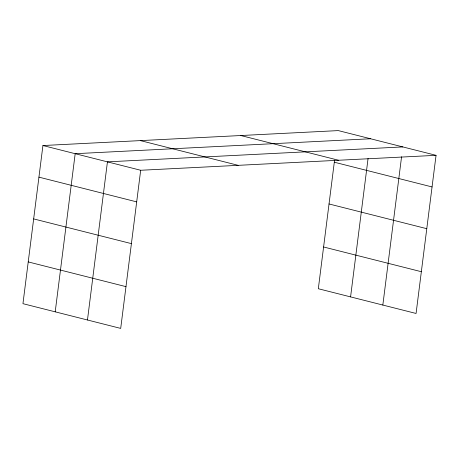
<?xml version="1.0" encoding="UTF-8"?>
<svg xmlns="http://www.w3.org/2000/svg" width="459" height="459" viewBox="0 0 459 459"><rect width="100%" height="100%" fill="white"/><g stroke="black" fill="none" stroke-linecap="round" stroke-linejoin="round"><path stroke-width="0.69" d="M436.05 155.326L338.3 130.597L42.928 145.537L22.95 303.674L120.7 328.403L140.678 170.266L436.05 155.326L416.072 313.463L318.322 288.734L334.571 160.099M55.206 311.833L75.184 153.696L370.556 138.761M87.468 319.992L107.44 161.855L402.813 146.92M350.578 296.898L368.072 158.43M382.835 305.057L401.573 156.754M240.826 135.531L338.576 160.254M334.307 162.211L432.057 186.939M140.402 140.609L238.152 165.332M329.028 203.962L426.784 228.691M42.928 145.537L140.678 170.266M323.595 246.982L421.345 271.711M38.935 177.145L136.684 201.874M33.662 218.903L131.412 243.626M28.223 261.917L125.978 286.646"/></g></svg>
